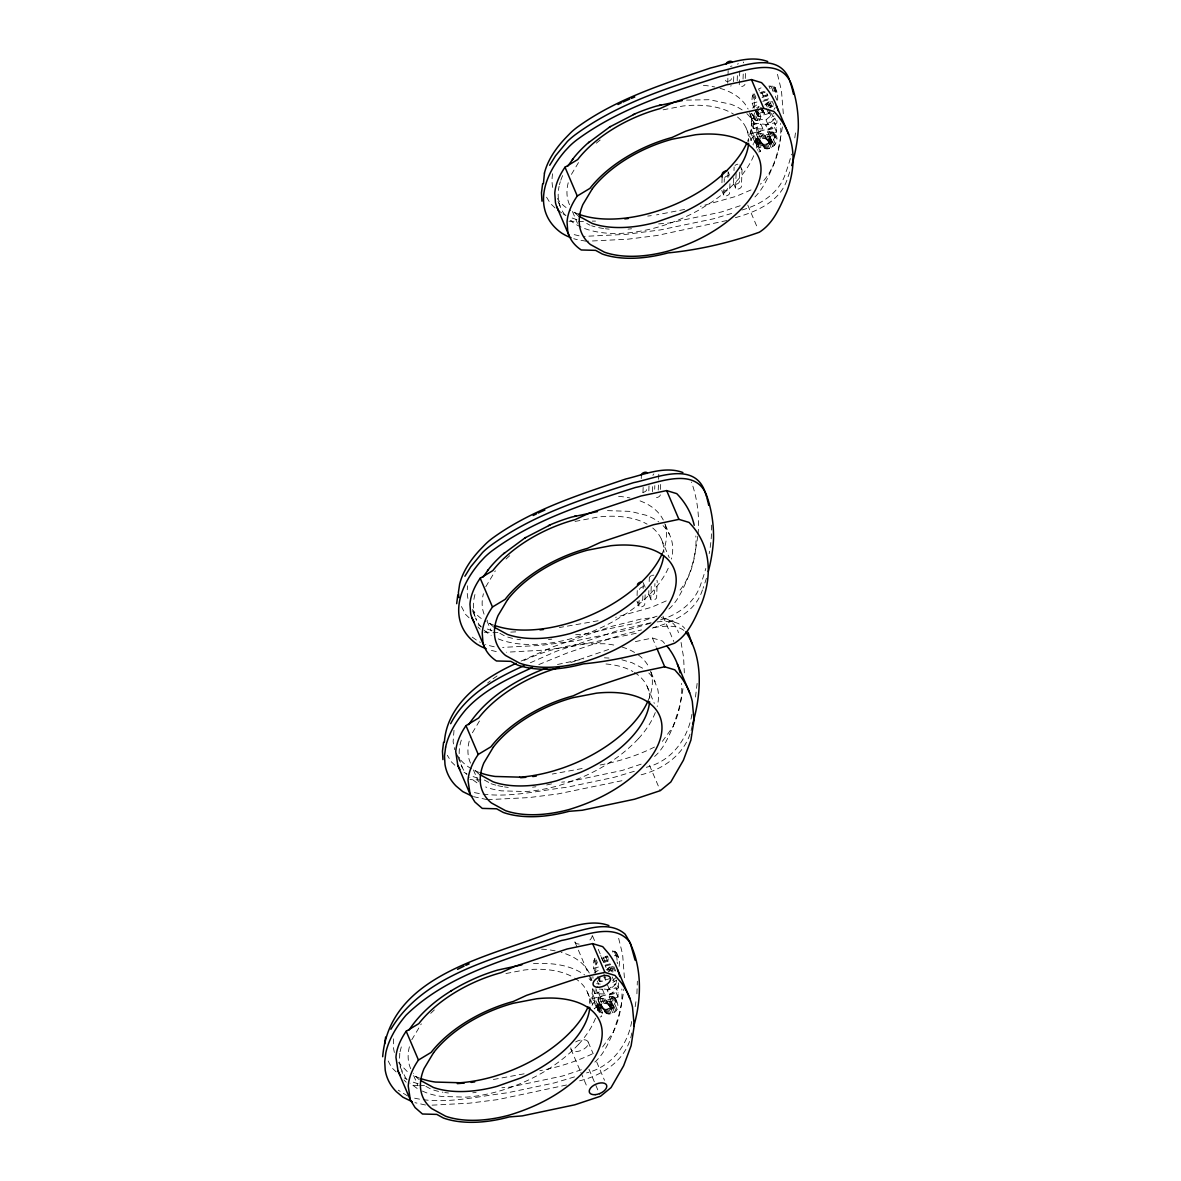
<?xml version="1.0" encoding="UTF-8"?>
<svg xmlns="http://www.w3.org/2000/svg" width="1181" height="1181" viewBox="0 0 1181 1181"><rect width="100%" height="100%" fill="white"/><g stroke="black" fill="none" stroke-linecap="round" stroke-linejoin="round"><path stroke-width="0.75" stroke-dasharray="5 3.75" d="M594.929 1008.441L596.184 1006.876L592.493 998.624L592.641 994.166L598.368 992.601L602.369 989.235L604.421 994.033L600.42 997.399L594.693 998.964L594.53 1003.422L617.988 997.044L618.135 992.571L616.098 987.788L607.241 990.195L609.278 994.993L618.135 992.571M594.929 971.535C592.773 966.959 592.596 960.168 596.479 956.359M604.421 994.033L594.884 993.605L595.017 989.944M595.608 973.129L596.051 965.202L597.32 962.441L595.268 957.643M617.988 997.044L615.936 992.247L616.098 987.788M609.278 994.993L618.313 987.907L616.261 983.109L616.364 980.141M617.072 960.301L616.497 952.403L612.363 950.882L614.415 955.68C620.615 955.208 619.582 962.781 619.065 966.752L617.013 961.954M618.313 987.907L618.519 981.972M637.076 595.564L637.268 590.16M641.239 478.6L641.372 474.998M639.128 600.361L638.936 605.779A3.1 1.683 -23.1 0 0 641.8 606.783A3.1 1.683 -23.1 0 0 644.796 604.185L645.313 589.747M642.966 492.418L643.158 487.015M642.877 595.77L642.744 599.387A3.1 1.683 -23.1 0 1 640.884 601.542A3.1 1.683 -23.1 0 1 637.696 602.03M643.128 588.566L643.261 584.949M648.827 490.824L649.019 485.421M648.871 590.574L648.738 594.176A3.1 1.683 -23.1 0 0 651.602 595.194A3.1 1.683 -23.1 0 0 654.599 592.582L654.924 583.562M649.181 581.554L649.314 577.937M652.384 491.65L652.576 486.232M651.233 586.352L650.775 598.974A3.1 1.683 -23.1 0 0 653.654 599.992A3.1 1.683 -23.1 0 0 656.651 597.379L657.226 581.141A3.1 1.683 -23.1 0 0 656.857 580.343M654.687 489.229L654.82 485.627M658.245 490.056L658.57 481.036M658.629 479.235L658.821 473.817M660.489 489.436L660.681 484.033M721.945 182.775L722.137 177.357M723.923 189.373L723.732 194.791A3.1 1.683 -23.1 0 0 726.595 195.795A3.1 1.683 -23.1 0 0 729.592 193.197L729.976 182.361M724.189 182.154L724.307 178.552M727.703 83.231L728.16 70.609M727.939 177.563L728.131 172.16M733.563 81.637L733.829 74.418M733.726 177.785L733.534 183.188A3.1 1.683 -23.1 0 0 736.413 184.192A3.1 1.683 -23.1 0 0 739.395 181.594L739.911 167.156M733.991 170.566L734.124 166.949M737.195 80.662L737.387 75.244M736.103 173.548L735.586 187.986A3.1 1.683 -23.1 0 0 738.45 188.99A3.1 1.683 -23.1 0 0 741.447 186.391L742.022 170.153A3.1 1.683 -23.1 0 0 741.21 169.119M739.749 71.022L739.232 85.46A3.1 1.683 -23.1 0 0 741.727 86.553A3.1 1.683 -23.1 0 0 744.975 84.353M743.056 79.068L743.248 73.65M745.285 78.448L745.477 73.045M753.493 143.432L754.748 141.882L751.042 133.615L751.205 129.157L756.918 127.607L760.933 124.226L762.97 129.024L758.97 132.405L753.242 133.955L753.094 138.413L776.537 132.036L776.699 127.578L774.647 122.78L765.79 125.186L767.842 129.984L776.699 127.578M762.97 129.024L753.434 128.611L751.396 123.813L751.588 118.321L765.997 119.857L773.732 113.273M754.172 108.135C751.544 103.544 751.146 97.3 753.832 92.649L755.87 97.447L754.615 100.193L754.172 108.135L759.191 106.762M753.434 128.611L753.64 123.119L751.588 118.321M776.537 132.036L774.485 127.238L774.647 122.78M767.842 129.984L776.862 122.898L777.068 116.978M777.674 100.09L777.703 93.417L775.061 87.394L768.934 85.962L770.972 90.76L776.094 91.38L777.703 93.417M698.001 534.314C699.698 516.717 697.38 498.677 691.476 482.04M636.913 993.782L637.356 981.204M697.13 683.386L695.196 699.462M393.627 1038.837L393.332 1047.399L394.971 1055.342M399.769 1053.231L399.473 1061.778L401.097 1069.735M596.184 1006.876L599.904 1004.381L605.528 1003.245L608.067 1004.367L610.798 1009.253L613.116 1008.559L613.544 1006.448L610.739 1005.887L608.702 1001.089L609.248 996.779C626.653 995.465 604.436 1019.926 600.494 1003.466C596.006 1001.99 594.944 1009.799 600.288 1007.511L602.325 1012.309L601.749 1016.664L600.051 1016.959M610.739 1005.887L611.3 1001.562C619.966 998.299 619.774 1011.438 612.762 1012.973C605.764 1017.225 602.369 1008.426 600.494 1003.466M754.748 141.882L758.468 139.388L764.092 138.236L766.617 139.373L769.348 144.259L771.665 143.565L772.094 141.454L769.303 140.879L767.251 136.081L767.798 131.77C791.063 134.014 763.31 164.366 759.043 138.457C754.556 136.981 753.493 144.791 758.837 142.502L760.889 147.3L760.298 151.67L758.615 151.95M769.303 140.879L769.85 136.568L774.175 136.45L776.301 138.28M600.288 1007.511L599.697 1011.866L596.479 1012.25M758.837 142.502L758.261 146.872L756.563 147.153L757.922 150.356M697.838 536.1C694.531 555.734 692.066 577.642 677.673 592.685M782.398 126.913C779.091 147.108 775.843 169.311 760.372 184.206M635.171 1006.684L636.146 1000.204M454.006 730.271L453.12 741.786L454.759 749.743M400.049 1051.74L401.998 1044.225M750.644 140.391C752.474 135.136 761.775 130.309 765.554 135.977C764.963 140.052 770.794 140.642 770.056 136.656L767.251 136.081M592.094 1005.4C593.91 1000.13 603.225 995.317 607.004 1000.971C606.399 1005.046 612.245 1005.651 611.492 1001.65L608.702 1001.089M758.807 111.678L757.803 115.93L752.961 115.295L751.559 113.317L754.113 119.311L756.253 120.58L759.855 120.728L760.859 116.476L757.538 108.327M599.254 980.924L599.918 978.104M602.531 1008.264C598.044 1006.788 596.981 1014.597 602.325 1012.309M691.948 714.254C687.8 738.907 671.531 761.317 646.332 767.296M631.702 1021.521C627.51 1045.657 611.005 1066.989 586.544 1072.894M612.865 972.155C613.766 969.586 609.765 970.472 608.805 971.683M768.787 112.239L768.61 113.509L763.945 114.985L761.907 110.187M461.328 740.133C457.357 751.588 458.671 765.273 466.908 774.559M763.945 114.985L764.387 113.583L762.144 108.047M610.06 978.518L605.395 979.994L605.632 977.853L603.919 977.337M764.181 112.845L761.022 112.594L757.7 114.631L758.158 116.491L760.859 116.476M692.169 725.68C687.519 753.02 663.707 769.938 638.08 775.518M631.82 1032.962C627.008 1059.682 603.137 1075.478 578.291 1081.117M702.444 589.895C695.506 612.378 672.934 622.077 652.311 628.085M759.723 139.092C761.73 149.278 777.6 141.941 774.249 133.497M754.615 112.874L753.478 116.417L754.113 119.311M775.194 107.574L773.968 109.523M571.427 174.375L579.207 161.384M485.775 586.78L495.341 570.822M472.4 732.796L481.11 718.24M411.77 1039.811L421.322 1023.853M761.76 143.89L761.095 143.255C756.608 141.779 755.545 149.588 760.889 147.3M770.883 107.811L771.016 105.552L768.27 106.039M662.393 741.373L673.126 726.507L678.189 711.124A409.379 222.368 -23.1 0 0 683.4 685.334M602.605 1046.971L613.338 1032.105L618.401 1016.723A409.379 222.368 -23.1 0 0 623.834 989.132M764.86 104.961L768.388 102.097L772.212 101.241L773.57 104.445M606.311 969.97L609.839 967.091L613.648 966.25L615.7 971.048L613.338 971.373L611.286 966.575M752.563 108.076L757.464 104.371L758.822 107.574M594.013 973.085L600.922 968.671M599.151 979.625L599.889 978.828M638.183 738.922C617.146 761.243 589.319 776.375 560.148 785.173A105.035 57.057 -23.1 0 1 539.407 789.941A106.172 57.677 -23.1 0 1 525.988 791.55L501.32 790.842A105.626 57.367 -23.1 0 1 485.642 786.959M578.395 1044.535C557.358 1066.856 529.531 1081.973 500.36 1090.772A105.035 57.057 -23.1 0 1 486.483 1094.27A106.172 57.677 -23.1 0 1 466.2 1097.149L441.532 1096.455A105.626 57.367 -23.1 0 1 425.854 1092.558L421.307 1090.639M753.64 123.119L768.034 124.64L775.784 118.07M612.599 980.466L616.467 977.174M604.082 989.073L609.485 989.648L617.235 983.064M754.939 196.961C764.151 187.809 769.052 174.921 774.352 163.199A218.618 118.75 -23.1 0 0 780.493 123.444M668.83 609.042C679.134 600.125 683.902 586.307 689.556 574.187A218.618 118.75 -23.1 0 0 695.816 535.997M654.599 756.475C664.918 747.558 669.671 733.726 675.325 721.621A218.677 118.779 -23.1 0 0 681.599 683.43M594.811 1062.073C605.13 1053.157 609.883 1039.339 615.537 1027.219A218.677 118.779 -23.1 0 0 621.811 989.028M765.79 125.186L774.825 118.115L776.862 122.898M607.241 990.195L616.261 983.109M487.591 683.031L490.292 680.92M616.571 980.171L612.88 982.356M493.008 678.824L498.722 674.779M770.794 111.885L769.392 112.564L771.444 117.362L774.057 115.959M769.126 107.633L773.127 106.113L771.09 101.315M654.51 747.042C637.253 755.722 618.578 761.509 599.623 765.111M530.358 662.762L556.236 651.322L619.302 630.093L651.484 622.608M538.816 664.563L568.445 652.503L621.354 634.891L641.563 629.916M521.101 661.065L552.782 646.893L611.492 626.417L642.08 618.785L654.126 617.722M570.836 662.482L609.75 649.092M751.042 189.92L736.28 196.297L700.392 206.35M666.232 600.908L651.469 607.285L615.596 617.338M592.227 1053.954C575.59 1061.778 557.89 1067.344 539.82 1070.709M523.921 660.504L530.638 657.507A106.246 57.707 -23.1 0 1 551.335 650.096L565.227 646.612A104.784 56.924 -23.1 0 1 585.51 643.734L604.347 643.763A105.685 57.411 -23.1 0 1 615.714 645.417M761.051 87.881L758.556 88.959L759.914 92.148M760.594 93.757L766.439 91.631M760.018 92.797L764.092 91.365L766.144 96.163L767.857 95.735L765.805 90.937M762.055 97.595L766.144 96.163M603.506 962.604L609.307 960.743L607.255 955.946L601.454 957.806L602.827 960.994M660.563 619.863C678.676 614.386 695.299 602.354 700.997 583.532A391.649 212.728 -23.1 0 0 705.795 568.46M740.192 205.73L721.325 212.004L668.889 223.061L657.418 223.991M731.63 213.436L713.088 218.898L660.459 229.896L625.93 234.384L583.916 236.377M741.934 210.011C761.155 204.505 779.859 192.843 785.808 172.544A391.649 212.728 -23.1 0 0 791.477 154.15M735.394 217.673C757.11 211.517 781.113 201.301 787.845 177.327A391.649 212.728 -23.1 0 0 790.694 168.942M657.108 616.142L636.529 622.992L584.093 634.064L572.623 634.979M650.259 623.288L628.292 629.901L575.649 640.884L541.134 645.372L502.619 647.409M641.165 764.151L622.298 770.425L569.862 781.482L561.669 782.147M634.315 771.296L614.061 777.334L567.22 787.21C535.761 790.886 502.619 799.862 471.293 791.846M581.377 1069.75L562.51 1076.024L510.074 1087.096L501.881 1087.745M574.527 1076.895L554.273 1082.933L507.431 1092.809C475.973 1096.485 442.831 1105.46 411.49 1097.444M607.89 956.64L602.044 958.751L600.671 955.547M726.802 220.522L656.784 235.55L627.982 239.182L587.71 241.204M566.526 1084.999L497.969 1099.585L469.167 1103.202L430.637 1105.239M762.409 96.119L767.222 94.805M752.12 103.338L757.154 101.965M763.841 100.149L770.543 98.318M762.852 101.345L770.868 99.174M765.893 104.947L772.595 103.116M751.042 133.615L774.485 127.238M557.476 664.49L583.311 658.998M603.86 961.113L610.267 959.371M593.571 968.331L598.59 966.973M605.292 965.143L611.994 963.327M605.897 965.91L612.304 964.168M607.329 969.941L614.031 968.125M592.493 998.624L615.936 992.247M636.16 633.282L571.973 646.538L543.171 650.17L506.413 652.222M621.944 780.715L557.757 793.972L528.955 797.588L488.683 799.626M635.363 641.608L652.429 638.006L662.526 641.062L664.549 643.438M684.655 209.436L656.547 214.883M598.103 620.763L559.381 627.539M582.13 768.536L552.265 774.057M524.098 1073.809L492.477 1079.655M663.117 109.818L683.282 105.965A96.252 52.289 -23.1 0 1 733.416 114.07M575.029 521.441L598.472 516.953A96.252 52.289 -23.1 0 1 647.114 524.157M505.94 973.528L524.467 969.985A96.281 52.304 -23.1 0 1 573.139 977.174M647.734 216.093L651.292 215.636M653.536 627.391C664.283 626.358 676.949 623.775 685.733 631.894M686.501 100.105L709.56 99.706L731.009 104.297A105.567 57.338 -23.1 0 1 743.484 110.896M598.885 980.437L599.594 981.485L602.295 981.485L600.258 976.687M607.492 510.62L630.536 511.388L646.214 515.285A105.567 57.338 -23.1 0 1 658.688 521.899M533.472 963.652C551.01 962.648 569.921 964.523 584.669 974.93M510.738 632.101L515.787 631.865M657.094 621.915C666.542 621.029 678.086 620.261 684.803 628.44M592.257 221.113L595.534 221.098M568.991 221.201L576.815 221.452M578.454 221.482L583.34 221.585L590.057 225.246M484.195 632.189L498.53 632.573M481.051 779.932L469.964 779.622M418 1085.472L410.176 1085.221M419.624 1085.501L424.525 1085.605M751.396 123.813L760.933 124.226M599.195 989.088L602.369 989.235M604.421 657.817L608.997 658.053M541.533 949.199L544.559 949.362A105.685 57.411 -23.1 0 1 555.926 951.015M596.626 983.699L600.228 984.083M585.953 241.175L576.549 239.507A100.695 54.695 -23.1 0 1 573.73 238.665M486.926 799.596L473.33 796.629M425.529 1105.017L414.93 1102.67M661.257 617.604L675.827 622.431M579.059 235.816L574.497 234.709A100.695 54.695 -23.1 0 1 571.678 233.868M494.263 646.804L489.687 645.712A100.695 54.695 -23.1 0 1 485.509 644.413M496.3 651.602L491.739 650.495A100.695 54.695 -23.1 0 1 488.919 649.653M621.856 659.795L631.983 662.718L643.202 668.49M576.889 219.651L569.39 217.097M492.078 630.639L485.79 628.543M479.501 772.566C469.964 769.023 460.93 762.749 456.294 753.434M415.166 1076.26L419.713 1078.164M407.622 1095.938L398.233 1090.181M665.302 618.327C671.62 620.763 676.787 626.078 678.455 632.721M571.929 221.349L570.659 220.655L572.195 221.925A105.567 57.338 -23.1 0 0 666.128 224.567L673.037 222.102A105.567 57.338 -23.1 0 0 699.61 209.642L711.789 202.084A105.567 57.338 -23.1 0 0 754.319 154.15M499.888 633.311L505.261 636.249A99.366 53.972 -23.1 0 0 515.182 638.891M485.863 631.643L487.133 632.337M484.313 780.006L489.687 782.944M425.869 1086.343L431.242 1089.281A99.337 53.957 -23.1 0 0 442.949 1092.248M563.071 213.85L565.965 215.488M478.275 624.852L481.154 626.476M464.044 772.271L466.938 773.895M404.256 1077.884L407.15 1079.508M476.932 782.826L469.817 777.585M417.144 1088.439L410.028 1083.184M557.55 209.982L561.698 212.89M484.048 630.152L487.399 632.913A105.567 57.338 -23.1 0 0 491.163 635.408M407.238 1071.566L398.514 1062.531M472.252 637.135L477.98 641.165A100.695 54.695 -23.1 0 0 480.387 642.346M555.011 207.9L550.376 203.412L546.331 196.843M469.049 617.766L465.565 614.415L460.575 604.908M454.818 765.199L451.349 761.834L447.289 755.264M396.196 1071.92L391.561 1067.447L386.556 1057.94M403.946 1079.936L406.19 1082.209M406.294 1079.08L398.543 1063.83M775.061 87.394L775.577 96.96L776.936 100.149M774.042 86.582L776.094 91.38M772.654 86.08L774.692 90.878M770.927 85.873L772.965 90.671M769.85 101.581L771.887 106.364M768.388 102.097L770.44 106.895M767.074 102.836L768.447 106.024M771.473 113.494L772.832 116.683M761.671 92.103L763.708 96.901M768.418 109.065L771.444 117.362M765.893 103.795L767.266 106.984M766.572 108.711L768.61 113.509M773.762 132.656L776.567 139.343M773.068 132.051L775.105 136.848M772.123 131.667L774.175 136.45M762.336 108.785L764.387 113.583M761.494 107.619L763.531 112.416M765.997 119.857L768.034 124.64M770.942 131.475L772.979 136.273M760.416 107.53L762.468 112.328M773.54 139.609L775.577 144.407M769.495 131.519L771.547 136.317M753.094 93.875L755.131 98.673M772.404 141.041L774.456 145.839M752.563 95.41L754.615 100.193M770.056 136.656L772.094 141.454M767.798 131.77L772.241 142.237M770.042 138.162L772.094 142.96M768.61 135.977L770.662 140.76M769.628 138.768L771.665 143.565M770.942 142.237L772.979 147.035M756.401 109.036L758.453 113.819M769.023 139.225L771.06 144.023M757.154 111.841L759.206 116.639M755.663 109.833L757.7 114.631M768.3 139.506L770.352 144.303M755.397 110.63L759.855 120.728M767.783 139.579L769.82 144.377M755.56 111.28L757.612 116.078M769.259 143.181L771.311 147.979M767.31 139.461L769.348 144.259M765.554 135.977L768.92 143.846M755.81 115.989L757.862 120.787M763.443 133.807L765.495 138.59M767.502 143.816L769.554 148.614M762.04 133.438L764.092 138.236M754.201 115.782L756.253 120.58M766.189 144.097L768.24 148.895M752.961 115.295L755.013 120.093M760.416 133.453L762.454 138.251M765.008 144.185L767.06 148.983M756.918 127.607L758.97 132.405M763.945 144.082L765.997 148.88M750.127 113.834L754.216 123.429M758.586 133.807L760.638 138.605M763.015 143.787L765.067 148.585M762.203 143.285L764.255 148.083M760.859 141.587L763.531 147.345M759.043 138.457L761.095 143.255M758.291 138.295L760.343 143.093M756.416 134.59L758.468 139.388M757.434 138.413L759.472 143.211M756.519 138.782L758.571 143.58M754.408 135.712L756.445 140.509M757.361 142.694L759.413 147.492M755.722 139.388L757.774 144.185M751.205 129.157L753.242 133.955M755.161 140.17L760.298 151.67M755.692 142.429L757.73 147.226M754.939 141.056L757.301 146.887M746.112 128.035L753.345 144.968M739.897 164.912L741.948 169.71M747.765 205.14L757.877 228.834M733.622 183.631L735.674 188.429M728.042 171.717L729.415 174.921M721.768 190.421L723.82 195.219M572.445 211.502L577.494 223.357M558.052 201.405L561.462 209.406M665.331 524.822L669.42 534.417M661.316 539.023L669.258 557.653M662.969 616.128L673.805 641.519M648.827 594.619L650.864 599.417M643.246 582.705L645.284 587.503M636.972 601.424L639.01 606.222M652.429 638.006L656.045 646.479M651.1 672.255L657.787 689.424A105.183 57.131 -23.1 0 1 657.197 706.489M647.099 686.456L654.318 703.389M649.461 765.258L660.297 790.65M486.912 620.807L491.252 630.964M472.562 610.798L476.652 620.394M616.497 952.403L619.139 958.411M615.493 951.591L617.53 956.389M614.09 951.074L616.142 955.872M612.526 966.324L614.578 971.107M605.543 956.359L607.58 961.157M609.839 967.091L611.891 971.889M608.525 967.83L609.883 971.033M612.23 976.894L614.282 981.691M603.107 957.112L605.159 961.895M607.344 968.789L608.702 971.993M592.567 935.987L595.401 942.63M598.236 949.273L606.03 967.534M615.212 997.665L618.017 1004.337M614.504 997.059L616.556 1001.842M603.786 973.794L605.823 978.577M613.574 996.661L615.611 1001.458M604.037 976.79L605.395 979.994M607.433 984.851L609.485 989.648M612.378 996.484L614.43 1001.281M614.976 1004.618L617.028 1009.415M610.946 996.528L612.983 1001.311M594.53 958.883L596.582 963.666M613.854 1006.05L615.892 1010.847M594.013 960.404L596.051 965.202M611.492 1001.65L613.544 1006.448M609.248 996.779L613.692 1007.245M611.492 1003.171L613.53 1007.969M610.06 1000.971L613.116 1008.559M612.378 1007.245L614.43 1012.043M610.459 1004.219L612.511 1009.017M598.605 976.835L600.642 981.632M609.75 1004.514L611.802 1009.312M597.556 976.687L600.612 984.127M609.219 1004.573L611.271 1009.371M610.71 1008.175L612.762 1012.973M608.746 1004.47L610.798 1009.253M607.004 1000.971L610.37 1008.854M604.893 998.801L606.931 1003.599M597.261 980.998L598.619 984.186M608.953 1008.81L610.99 1013.608M603.491 998.447L605.528 1003.245M607.639 1009.091L609.676 1013.889M601.852 998.462L603.904 1003.26M606.458 1009.179L608.495 1013.977M598.368 992.601L600.42 997.399M605.395 1009.076L607.447 1013.874M604.465 1008.795L606.517 1013.578M600.037 998.816L602.089 1003.599M603.653 1008.294L605.691 1013.077M574.955 942.113L588.404 973.661M589.112 975.314L591.947 981.957M602.93 1007.555L604.967 1012.353M601.159 1004.086L604.347 1011.379M599.741 1003.304L601.779 1008.102M597.866 999.598L599.904 1004.381M592.832 988.807L594.884 993.605M598.87 1003.422L600.922 1008.205M597.97 1003.791L600.022 1008.589M595.844 1000.706L597.896 1005.503M598.811 1007.703L600.849 1012.501M597.173 1004.396L599.21 1009.194M592.641 994.166L594.693 998.964M597.748 1007.644L601.749 1016.664M596.597 1005.164L598.649 1009.962M597.128 1007.437L599.18 1012.22M596.39 1006.064L598.752 1011.896M587.311 992.055L594.53 1008.987M473.419 769.923L478.467 781.778M588.197 1042.085L593.157 1053.718M596.7 1062.014L604.495 1080.29M457.652 756.622L462.435 767.827M588.95 1069.159L599.786 1094.566M570.969 1049.141L580.166 1070.739M580.875 1072.392L587.252 1087.347M413.63 1075.537L417.956 1085.693M595.918 988.674L597.999 995.022A105.183 57.131 -23.1 0 1 597.409 1012.102M401.614 1070.96L402.647 1073.426M777.482 74.3L781.453 90.583L783.372 114.439M618.667 938.319L622.638 954.602L624.587 980.2M650.598 671.148L651.661 675.03A105.183 57.131 -23.1 0 1 651.056 692.11L649.712 696.657A106.054 57.603 -23.1 0 1 647.882 701.263M590.81 976.761L591.873 980.643M681.068 642.42L683.592 657.359L684.345 672.86M592.877 976.613L592.995 978.326M749.625 112.726A105.567 57.338 -23.1 0 1 747.573 141.307M578.528 214.145A105.567 57.338 -23.1 0 1 569.832 210.026M566.068 207.531A105.567 57.338 -23.1 0 1 557.329 198.497M552.723 187.425A105.567 57.338 -23.1 0 1 553.313 170.359M703.389 85.342A105.567 57.338 -23.1 0 1 714.741 86.995M719.967 88.295A105.567 57.338 -23.1 0 1 748.09 109.036M578.144 215.754A96.252 52.289 -23.1 0 1 573.125 210.631M569.552 204.741A96.252 52.289 -23.1 0 1 568.223 182.73M596.316 143.181A96.252 52.289 -23.1 0 1 600.465 139.816M737.52 117.022A96.252 52.289 -23.1 0 1 748.695 141.676M746.835 113.656A105.567 57.338 -23.1 0 1 756.224 148.083M565.064 215.09A105.567 57.338 -23.1 0 1 559.115 186.244M559.454 184.753A105.567 57.338 -23.1 0 1 560.311 181.726M560.813 180.206A105.567 57.338 -23.1 0 1 562.643 175.585M631.569 228.76A99.366 53.972 -23.1 0 1 627.997 229.099M609.16 229.144A99.366 53.972 -23.1 0 1 605.425 228.745M603.58 228.509A99.366 53.972 -23.1 0 1 591.607 225.778M795.448 132.936A391.649 212.728 -23.1 0 1 794.267 141.026M737.771 64.424A3.1 1.683 -23.1 0 1 738.199 63.42M743.277 62.032A3.1 1.683 -23.1 0 1 743.631 62.829M724.735 177.534A3.1 1.683 -23.1 0 1 729.356 175.91M727.555 188.399A3.1 1.683 -23.1 0 1 725.311 190.731A3.1 1.683 -23.1 0 1 722.049 190.791M731.452 78.655A3.1 1.683 -23.1 0 1 728.456 81.253M727.703 81.4A3.1 1.683 -23.1 0 1 725.592 80.249M731.275 85.77A3.1 1.683 -23.1 0 1 730.508 86.051M730.449 66.461A3.1 1.683 -23.1 0 1 731.969 66.047M735.025 165.443A3.1 1.683 -23.1 0 1 737.874 164.203M711.316 525.073A391.649 212.728 -23.1 0 1 711.479 534.358A391.649 212.728 -23.1 0 1 709.176 553.638M706.4 578.262A391.649 212.728 -23.1 0 1 703.049 588.33M480.209 629.163A95.13 51.669 -23.1 0 1 477.892 626.949M493.348 626.742A96.252 52.289 -23.1 0 1 487.281 620.202M484.092 614.164A96.252 52.289 -23.1 0 1 483.413 593.718M506.044 559.071A96.252 52.289 -23.1 0 1 510.192 555.306M652.724 528.01A96.252 52.289 -23.1 0 1 663.899 552.664M551.837 639.113A99.366 53.972 -23.1 0 1 548.442 639.556M520.614 639.748A99.366 53.972 -23.1 0 1 516.968 639.201M664.814 523.729A105.567 57.338 -23.1 0 1 662.098 553.83M493.732 625.133A105.567 57.338 -23.1 0 1 485.022 621.014M481.257 618.519A105.567 57.338 -23.1 0 1 472.533 609.485M467.927 598.427A105.567 57.338 -23.1 0 1 467.646 585.806M618.578 496.33A105.567 57.338 -23.1 0 1 629.945 497.983M640.072 500.892A105.567 57.338 -23.1 0 1 663.279 520.024M663.043 525.634A105.567 57.338 -23.1 0 1 671.428 559.071M668.239 568.223A105.567 57.338 -23.1 0 1 626.993 613.072L614.799 620.63A105.567 57.338 -23.1 0 1 588.241 633.09L581.332 635.555A105.567 57.338 -23.1 0 1 496.802 638.286M481.139 627.141A105.567 57.338 -23.1 0 1 475.574 617.943M475.116 616.689A105.567 57.338 -23.1 0 1 476.002 591.194M660.297 494.854A3.1 1.683 -23.1 0 1 657.3 497.452A3.1 1.683 -23.1 0 1 654.436 496.448M639.511 589.54A3.1 1.683 -23.1 0 1 641.741 587.208A3.1 1.683 -23.1 0 1 645.003 587.149M649.432 577.45A3.1 1.683 -23.1 0 1 651.543 575.605M652.311 575.339A3.1 1.683 -23.1 0 1 653.772 575.191M652.96 475.412A3.1 1.683 -23.1 0 1 653.875 473.906M646.657 489.643A3.1 1.683 -23.1 0 1 643.66 492.241A3.1 1.683 -23.1 0 1 640.796 491.237M419.329 1079.774A96.281 52.304 -23.1 0 1 413.276 1073.234M410.737 1068.761A96.281 52.304 -23.1 0 1 409.408 1046.75M430.711 1013.372A96.281 52.304 -23.1 0 1 434.785 1009.563M574.645 978.075A96.281 52.304 -23.1 0 1 589.924 1005.681M595.49 1018.17A106.054 57.603 -23.1 0 1 578.365 1044.58M418.074 1083.671A91.011 49.425 -23.1 0 1 411.741 1081.604M589.275 973.055A105.552 57.323 -23.1 0 0 581.879 963.297A106.733 57.972 -23.1 0 0 570.6 955.842L566.053 953.923A105.685 57.411 -23.1 0 0 561.152 952.314M592.537 988.91A105.183 57.131 -23.1 0 1 591.268 997.709L589.924 1002.256A106.054 57.603 -23.1 0 1 588.743 1005.326M589.039 978.665A105.552 57.323 -23.1 0 1 590.928 980.702M476.12 1092.381A99.337 53.957 -23.1 0 1 472.754 1092.779M448.455 1092.986A99.337 53.957 -23.1 0 1 444.765 1092.528M575.664 1041.937A9.315 5.064 -23.1 0 1 588.02 1041.686A9.315 5.064 -23.1 0 1 580.58 1050.662A9.315 5.064 -23.1 0 1 570.807 1047.798M592.198 935.618A9.315 5.064 -23.1 0 1 587.931 941.523M579.148 944.121A9.315 5.064 -23.1 0 1 574.867 939.367M479.117 774.175A96.281 52.304 -23.1 0 1 474.098 769.038M470.525 763.162A96.281 52.304 -23.1 0 1 470.865 735.94M606.001 663.988A96.281 52.304 -23.1 0 1 632.927 671.561M634.433 672.461A96.281 52.304 -23.1 0 1 649.727 700.082M648.827 673.052A105.552 57.323 -23.1 0 1 655.189 681.85M634.551 652.443A106.733 57.972 -23.1 0 0 630.388 650.229L625.841 648.325A105.685 57.411 -23.1 0 0 620.94 646.716M638.316 654.938A106.733 57.972 -23.1 0 1 641.667 657.699A105.552 57.323 -23.1 0 1 649.063 667.457M655.278 712.571A106.054 57.603 -23.1 0 1 638.153 738.981M551.527 783.874A99.337 53.957 -23.1 0 1 546.272 785.025M535.908 786.767A99.337 53.957 -23.1 0 1 532.542 787.181M508.243 787.387A99.337 53.957 -23.1 0 1 504.553 786.93M502.737 786.635A99.337 53.957 -23.1 0 1 497.481 785.572M495.813 785.144A99.337 53.957 -23.1 0 1 491.03 783.682M477.862 778.072A91.011 49.425 -23.1 0 1 470.363 775.518"/><path stroke-width="1.5" d="M722.137 177.357L722.27 173.755A3.1 1.683 -23.1 0 1 726.714 170.994M382.674 1056.715C389.656 974.251 489.938 957.023 551.704 932.03C569.951 927.735 590.397 918.626 608.909 925.564M443.584 742.288L442.462 751.116L442.934 759.619M445.636 747.086L444.499 755.958L444.986 764.402A129.275 70.225 -23.1 0 0 456.043 785.985L462.76 791.61L472.046 796.127M456.678 603.668L457.815 594.855M542.61 183.867L541.474 192.754L541.961 201.183M384.637 1043.842L385.641 1037.08M544.456 173.061L543.408 183.705M692.627 724.027C701.16 694.443 703.906 658.275 685.733 631.894M633.754 1026.304C642.405 996.233 642.316 960.921 625.015 934.053C606.842 918.331 579.974 932.089 559.514 935.706C501.674 957.688 425.204 971.623 390.881 1029.286M572.327 159.686L573.08 158.726M487.532 570.674L488.27 569.714M468.65 724.676C484.8 700.2 510.266 683.4 536.779 671.886A106.246 57.707 -23.1 0 1 547.069 667.885M549.696 165.251L555.542 155.774L567.426 141.44A54.046 29.363 -23.1 0 1 577.096 133.394C619.139 103.057 669.524 87.276 718.328 71.672C740.044 67.361 777.423 50.222 789.144 79.009M464.901 576.254L470.747 566.777L482.63 552.428A54.046 29.363 -23.1 0 1 492.285 544.397C534.343 514.045 584.728 498.264 633.533 482.66C655.248 478.349 692.627 461.21 704.334 489.997A391.649 212.728 -23.1 0 1 706.533 496.714M450.67 723.687C465.55 694.723 495.4 678.544 523.936 665.759M567.677 166.255L574.468 156.925A105.567 57.338 -23.1 0 1 587.651 143.329L609.868 126.869L635.806 113.465A105.567 57.338 -23.1 0 1 656.503 106.069L682.338 100.577M482.867 577.243L489.657 567.913A105.567 57.338 -23.1 0 1 502.84 554.317L525.058 537.857L551.01 524.467A105.567 57.338 -23.1 0 1 571.693 517.057L597.527 511.58M408.862 1030.275C424.998 1005.813 450.492 989.014 476.991 977.499A106.246 57.707 -23.1 0 1 497.673 970.088L521.825 964.847M588.537 142.576L589.54 141.72M503.726 553.564L504.745 552.708M572.254 1030.142C558.052 1045.392 540.396 1057.098 521.648 1065.985A106.216 57.692 -23.1 0 1 501.172 1074.208L494.234 1076.393A105.035 57.057 -23.1 0 1 480.342 1079.877A106.172 57.677 -23.1 0 1 460.059 1082.756L435.39 1082.062A105.626 57.367 -23.1 0 1 421.307 1078.74M609.514 127.105L610.385 126.559M524.704 538.093L525.589 537.547M450.699 991.125L451.57 990.593M558.908 211.045A95.13 51.669 -23.1 0 1 555.469 202.63L554.775 193.212A95.13 51.669 -23.1 0 1 565.005 167.23L577.642 159.612A99.366 53.972 -23.1 0 1 659.899 108.652L673.185 102.526L725.857 84.988L751.456 79.585L761.553 82.655A218.618 118.75 -23.1 0 1 778.131 110.793M577.273 196.002L589.91 188.384A99.366 53.972 -23.1 0 1 672.166 137.424L685.452 131.298L738.125 113.775L763.738 108.372L773.821 111.427A218.618 118.75 -23.1 0 1 786.635 191.972C780.065 206.823 773.658 223.194 759.324 232.229C729.917 242.622 699.108 249.944 668.047 252.896A99.366 53.972 -23.1 0 1 602.34 254.033L595.608 250.357L581.273 249.973A95.13 51.669 -23.1 0 1 567.736 231.417L567.042 221.998A95.13 51.669 -23.1 0 1 577.273 196.002L565.005 167.23M474.112 622.033A95.13 51.669 -23.1 0 1 470.658 613.618L469.964 604.214A95.13 51.669 -23.1 0 1 480.195 578.218L492.831 570.6A99.366 53.972 -23.1 0 1 575.088 519.64L588.389 513.514L641.047 495.976L666.66 490.587L676.757 493.643A218.618 118.75 -23.1 0 1 694.236 525.309M492.477 606.99L505.114 599.387A99.366 53.972 -23.1 0 1 587.356 548.412L600.657 542.286L653.329 524.763L678.927 519.36L689.025 522.415A218.618 118.75 -23.1 0 1 701.824 602.96C695.255 617.811 688.863 634.197 674.513 643.217C645.106 653.624 614.297 660.932 583.252 663.884A99.366 53.972 -23.1 0 1 517.529 665.021L510.812 661.345L496.463 660.976A95.13 51.669 -23.1 0 1 482.94 642.405L482.232 632.986A95.13 51.669 -23.1 0 1 492.477 606.99L480.195 578.218M470.097 794.178L468.016 780.42A95.248 51.728 -23.1 0 1 472.164 765.052A94.834 51.506 -23.1 0 1 478.246 754.438L490.883 746.82A99.381 53.972 -23.1 0 1 573.139 695.845L586.426 689.719L639.098 672.196L664.711 666.793L674.809 669.848L680.891 676.949A219.149 119.03 -23.1 0 1 692.302 701.514L694 720.144L690.915 740.088L683.415 760.195L670.823 781.999L660.297 790.65L634.581 799.212L582.13 810.269L569.021 811.317A99.337 53.957 -23.1 0 1 503.298 812.454L496.581 808.793L482.247 808.395L474.88 801.988L470.097 794.178L457.815 765.406L455.733 751.633A95.248 51.728 -23.1 0 1 457.815 741.506A94.834 51.506 -23.1 0 1 465.978 725.651L478.6 718.033A99.381 53.972 -23.1 0 1 559.115 667.545M410.309 1099.791L408.227 1086.018A95.248 51.728 -23.1 0 1 412.376 1070.65A94.834 51.506 -23.1 0 1 418.458 1060.036L431.095 1052.419A99.381 53.972 -23.1 0 1 513.351 1001.444L526.637 995.332L579.31 977.794L604.923 972.391L615.021 975.447L621.088 982.548A219.149 119.03 -23.1 0 1 632.499 1007.127L634.212 1025.758L631.126 1045.687L623.627 1065.793L611.035 1087.612L600.509 1096.248L574.793 1104.811L522.342 1115.883L509.232 1116.931A99.337 53.957 -23.1 0 1 443.51 1118.067L436.793 1114.392L422.458 1114.008L415.092 1107.586L410.309 1099.791L398.027 1071.005L395.945 1057.246A95.248 51.728 -23.1 0 1 398.027 1047.104A94.834 51.506 -23.1 0 1 406.19 1031.249L418.812 1023.632A99.381 53.972 -23.1 0 1 501.069 972.672L514.37 966.545L567.042 949.007L592.641 943.619L602.738 946.675L608.82 953.776A218.677 118.779 -23.1 0 1 619.789 976.569M633.356 114.557L634.802 113.922M548.56 525.56L549.992 524.91M457.534 969.35L464.133 966.102M532.395 667.56C508.627 678.307 483.738 689.97 465.86 709.574A129.275 70.225 -23.1 0 0 445.636 747.042M516.23 663.323C483.708 677.894 447.038 703.33 444.381 742.111M465.801 965.364L469.167 963.858M659.16 105.345L660.858 104.888M574.365 516.333L576.062 515.876M532.72 776.552L536.263 776.094M471.145 1082.387L474.703 1081.929M624.793 218.898L628.248 218.529M539.983 629.886L543.437 629.532M520.585 777.733L525.766 777.319M457.327 1083.627L464.251 1083.066M519.847 777.157L495.179 776.463A105.626 57.367 -23.1 0 1 481.095 773.142M412.243 1101.74L402.972 1097.223L396.255 1091.584A129.275 70.225 -23.1 0 1 385.198 1070.016L384.711 1061.571L385.847 1052.684A129.201 70.181 -23.1 0 1 406.057 1015.173C447.894 974.251 507.845 959.016 561.566 940.489C582.75 936.725 614.179 920.944 630.314 942.778M767.724 61.53C749.212 54.606 728.766 63.7 710.519 67.996C665.434 83.364 618.623 97.875 579.31 125.732A48.052 26.1 -23.1 0 0 570.261 133.158L565.891 137.66A108.504 58.932 -23.1 0 0 544.456 173.046M682.913 472.533C664.416 465.594 643.97 474.703 625.709 478.999C580.624 494.352 533.827 508.863 494.514 536.72A48.052 26.1 -23.1 0 0 485.465 544.161L481.095 548.648A108.504 58.932 -23.1 0 0 459.66 584.049L458.39 592.508L458.878 597.601M578.97 216.197L592.183 223.416A96.252 52.289 -23.1 0 0 655.839 222.323L679.429 214.012A96.252 52.289 -23.1 0 0 748.606 143.3M494.16 627.185L507.372 634.404A96.252 52.289 -23.1 0 0 571.043 633.311L594.634 625A96.252 52.289 -23.1 0 0 663.633 555.941M479.929 774.618L493.141 781.837A96.266 52.289 -23.1 0 0 556.782 780.744L580.402 772.433A96.266 52.289 -23.1 0 0 649.58 701.721M421.617 1081.028L433.353 1087.435A96.266 52.289 -23.1 0 0 496.994 1086.358L520.614 1078.032A96.266 52.289 -23.1 0 0 589.791 1007.319M666.586 645.8L668.608 648.162M457.815 765.406L459.881 769.466M398.027 1071.005L400.093 1075.064M776.404 105.626L788.672 134.413M751.456 79.585L763.738 108.372M556.856 206.985L569.124 235.757M666.66 490.587L678.927 519.36M677.377 664.047L689.66 692.834M656.769 648.162L664.711 666.793M472.046 617.973L484.313 646.745M617.589 969.66L629.872 998.432M592.641 943.619L604.923 972.391M465.978 725.651L478.246 754.438M406.19 1031.249L418.458 1060.036M688.065 632.381L692.258 644.162M630.314 943.029L635.068 960.123M746.909 142.842A105.567 57.338 -23.1 0 1 578.528 214.145M617.988 104.489A105.567 57.338 -23.1 0 1 621.28 102.865M622.948 102.083A105.567 57.338 -23.1 0 1 629.665 99.086M631.377 98.377A105.567 57.338 -23.1 0 1 634.788 97.004M789.72 80.662A391.649 212.728 -23.1 0 1 793.529 94.347M571.043 237.735A100.695 54.695 -23.1 0 1 564.828 234.96L561.787 233.188A129.083 70.122 -23.1 0 1 564.887 151.153L569.478 146.237A54.046 29.363 -23.1 0 1 579.133 138.192C621.191 107.855 671.576 92.074 720.38 76.47C742.096 72.159 779.475 55.02 791.181 83.792A391.649 212.728 -23.1 0 1 798.326 128.168A391.649 212.728 -23.1 0 1 791.698 165.591M726.167 64.01A3.1 1.683 -23.1 0 1 729.164 61.397A3.1 1.683 -23.1 0 1 732.028 62.416M707.02 498.412A391.649 212.728 -23.1 0 1 708.733 505.335M486.232 648.723A100.695 54.695 -23.1 0 1 480.032 645.948L476.991 644.191A129.083 70.122 -23.1 0 1 480.077 562.141L484.668 557.225A54.046 29.363 -23.1 0 1 494.337 549.18C536.395 518.843 586.765 503.062 635.57 487.458C657.286 483.147 694.679 466.008 706.386 494.795A391.649 212.728 -23.1 0 1 713.531 539.156A391.649 212.728 -23.1 0 1 708.29 571.604M662.098 553.83A105.567 57.338 -23.1 0 1 495.326 625.709M533.192 515.492A105.567 57.338 -23.1 0 1 536.484 513.868M538.137 513.071A105.567 57.338 -23.1 0 1 544.869 510.074M637.46 584.743A3.1 1.683 -23.1 0 1 641.918 581.982M641.372 474.998A3.1 1.683 -23.1 0 1 644.368 472.4A3.1 1.683 -23.1 0 1 647.232 473.404M588.094 1006.862A106.054 57.603 -23.1 0 1 572.224 1030.186M668.608 648.162A218.677 118.779 -23.1 0 1 680.02 672.742M533.015 775.622A106.216 57.692 -23.1 0 1 519.596 777.216M647.882 701.263A106.054 57.603 -23.1 0 1 642.848 710.593A106.054 57.603 -23.1 0 1 632.042 724.543C617.84 739.793 600.199 751.485 581.436 760.387A106.216 57.692 -23.1 0 1 560.96 768.595L554.022 770.78A105.035 57.057 -23.1 0 1 533.266 775.548M592.419 188.606L582.853 204.564A96.252 52.289 -23.1 0 0 590.426 244.526L604.451 252.188A96.252 52.289 -23.1 0 0 668.121 251.095C698.443 242.12 727.378 226.294 747.809 201.73A96.252 52.289 -23.1 0 0 695.55 134.737L672.107 139.225A96.252 52.289 -23.1 0 0 592.419 188.606M507.609 599.594L498.057 615.552A96.252 52.289 -23.1 0 0 505.616 655.529L519.655 663.176A96.252 52.289 -23.1 0 0 583.311 662.083C613.633 653.108 642.567 637.282 662.999 612.718A96.252 52.289 -23.1 0 0 610.754 545.725L587.297 550.228A96.252 52.289 -23.1 0 0 507.609 599.594M493.392 747.027L483.841 762.985A96.252 52.289 -23.1 0 0 491.385 802.947L505.424 810.609A96.252 52.289 -23.1 0 0 569.065 809.516C599.328 800.408 628.44 784.848 648.782 760.151A96.252 52.289 -23.1 0 0 596.523 693.158L573.065 697.661A96.252 52.289 -23.1 0 0 493.392 747.027M433.604 1052.625L424.053 1068.584A96.252 52.289 -23.1 0 0 431.596 1108.546L445.636 1116.222A96.252 52.289 -23.1 0 0 509.277 1115.115C539.54 1106.007 568.652 1090.447 588.994 1065.749A96.252 52.289 -23.1 0 0 536.735 998.757L513.277 1003.26A96.252 52.289 -23.1 0 0 433.604 1052.625M597.556 987.301A9.315 5.064 -23.1 0 0 610.607 978.783A9.315 5.064 -23.1 0 0 597.291 978.089A9.315 5.064 -23.1 0 0 597.556 987.301M595.209 1094.669A9.315 5.064 -23.1 0 0 606.621 1085.265A9.315 5.064 -23.1 0 0 592.168 1086.446A9.315 5.064 -23.1 0 0 595.209 1094.669"/></g></svg>
